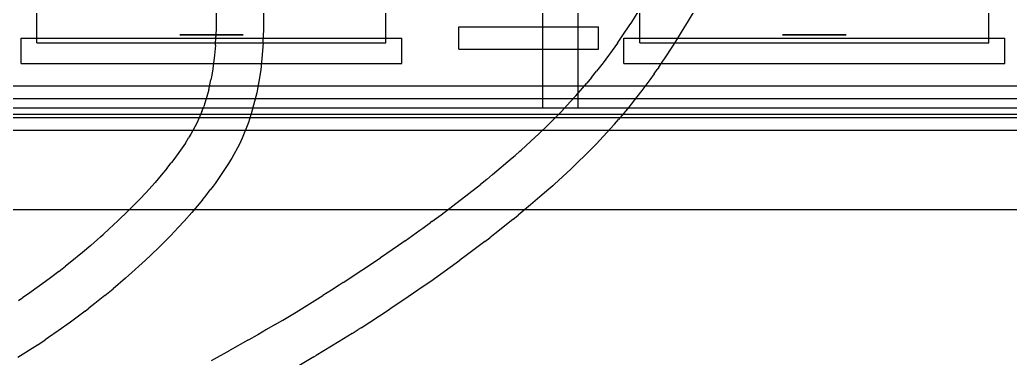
# Model space of a CAD drawing. Header units: millimetres. Extents: x -1175 to 655, y -895 to 720.
# Drawn here: x -193.14 to -158.81, y 22.44 to 34.15 of the extents above; entities that cross this region are included whole.
import ezdxf

# ---------------------------------------------------------------- set-up
doc = ezdxf.new("R2010")
doc.units = ezdxf.units.MM
doc.layers.add('HIDDEN', color=8, linetype='Continuous')
doc.layers.add('VISIBLE', color=7, linetype='Continuous')

msp = doc.modelspace()

# ---------------------------------------------------------------- linework, layer by layer
at = {"layer": 'HIDDEN'}
for points in [[(-175.016, 31.1), (-175.016, 56.4)], [(-175.016, 31.1), (-175.016, 56.4)], [(-175.016, 31.1), (-175.016, 56.4)], [(-173.784, 31.1), (-173.784, 56.4)], [(-173.784, 31.1), (-173.784, 56.4)], [(-173.784, 31.1), (-173.784, 56.4)], [(-192.55, 33.355), (-192.55, 54.805)], [(-192.55, 33.355), (-192.55, 54.805)], [(-180.45, 33.355), (-180.45, 54.805)], [(-180.45, 33.355), (-180.45, 54.805)], [(-171.65, 33.355), (-171.65, 54.805)], [(-171.65, 33.355), (-171.65, 54.805)], [(-159.55, 33.355), (-159.55, 54.805)], [(-159.55, 33.355), (-159.55, 54.805)], [(-177.92, 33.905), (-173.08, 33.905)], [(-177.92, 33.905), (-173.08, 33.905)], [(-177.92, 33.135), (-177.92, 33.905)], [(-177.92, 33.135), (-177.92, 33.905)], [(-173.08, 33.135), (-173.08, 33.905)], [(-173.08, 33.135), (-173.08, 33.905)], [(-193.1, 33.52), (-179.9, 33.52)], [(-193.1, 33.52), (-179.9, 33.52)], [(-193.1, 32.64), (-193.1, 33.52)], [(-193.1, 32.64), (-193.1, 33.52)], [(-192.55, 33.355), (-180.45, 33.355)], [(-192.55, 33.355), (-180.45, 33.355)], [(-187.6, 33.63), (-187.592, 33.63)], [(-187.592, 33.63), (-187.6, 33.63)], [(-187.592, 33.63), (-187.529, 33.63)], [(-187.529, 33.63), (-187.592, 33.63)], [(-187.529, 33.63), (-187.405, 33.63)], [(-187.405, 33.63), (-187.529, 33.63)], [(-187.405, 33.63), (-187.229, 33.63)], [(-187.229, 33.63), (-187.405, 33.63)], [(-187.229, 33.63), (-187.011, 33.63)], [(-187.011, 33.63), (-187.229, 33.63)], [(-187.011, 33.63), (-186.763, 33.63)], [(-186.763, 33.63), (-187.011, 33.63)], [(-186.763, 33.63), (-186.5, 33.63)], [(-186.5, 33.63), (-186.763, 33.63)], [(-186.237, 33.63), (-186.5, 33.63)], [(-186.5, 33.63), (-186.237, 33.63)], [(-185.989, 33.63), (-186.237, 33.63)], [(-186.237, 33.63), (-185.989, 33.63)], [(-185.771, 33.63), (-185.989, 33.63)], [(-185.989, 33.63), (-185.771, 33.63)], [(-185.595, 33.63), (-185.771, 33.63)], [(-185.771, 33.63), (-185.595, 33.63)], [(-185.471, 33.63), (-185.595, 33.63)], [(-185.595, 33.63), (-185.471, 33.63)], [(-185.408, 33.63), (-185.471, 33.63)], [(-185.471, 33.63), (-185.408, 33.63)], [(-185.4, 33.63), (-185.408, 33.63)], [(-185.408, 33.63), (-185.4, 33.63)], [(-179.9, 32.64), (-179.9, 33.52)], [(-179.9, 32.64), (-179.9, 33.52)], [(-172.2, 33.52), (-159, 33.52)], [(-172.2, 33.52), (-159, 33.52)], [(-172.2, 32.64), (-172.2, 33.52)], [(-172.2, 32.64), (-172.2, 33.52)], [(-171.65, 33.355), (-159.55, 33.355)], [(-171.65, 33.355), (-159.55, 33.355)], [(-166.7, 33.63), (-166.692, 33.63)], [(-166.692, 33.63), (-166.7, 33.63)], [(-166.692, 33.63), (-166.629, 33.63)], [(-166.629, 33.63), (-166.692, 33.63)], [(-166.629, 33.63), (-166.505, 33.63)], [(-166.505, 33.63), (-166.629, 33.63)], [(-166.505, 33.63), (-166.329, 33.63)], [(-166.329, 33.63), (-166.505, 33.63)], [(-166.329, 33.63), (-166.111, 33.63)], [(-166.111, 33.63), (-166.329, 33.63)], [(-166.111, 33.63), (-165.863, 33.63)], [(-165.863, 33.63), (-166.111, 33.63)], [(-165.863, 33.63), (-165.6, 33.63)], [(-165.6, 33.63), (-165.863, 33.63)], [(-165.337, 33.63), (-165.6, 33.63)], [(-165.6, 33.63), (-165.337, 33.63)], [(-165.089, 33.63), (-165.337, 33.63)], [(-165.337, 33.63), (-165.089, 33.63)], [(-164.871, 33.63), (-165.089, 33.63)], [(-165.089, 33.63), (-164.871, 33.63)], [(-164.695, 33.63), (-164.871, 33.63)], [(-164.871, 33.63), (-164.695, 33.63)], [(-164.571, 33.63), (-164.695, 33.63)], [(-164.695, 33.63), (-164.571, 33.63)], [(-164.508, 33.63), (-164.571, 33.63)], [(-164.571, 33.63), (-164.508, 33.63)], [(-164.5, 33.63), (-164.508, 33.63)], [(-164.508, 33.63), (-164.5, 33.63)], [(-159, 32.64), (-159, 33.52)], [(-159, 32.64), (-159, 33.52)], [(-177.92, 33.135), (-173.08, 33.135)], [(-177.92, 33.135), (-173.08, 33.135)], [(-193.1, 32.64), (-179.9, 32.64)], [(-193.1, 32.64), (-179.9, 32.64)], [(-172.2, 32.64), (-159, 32.64)], [(-172.2, 32.64), (-159, 32.64)], [(-317.4, 31.87), (-97.4, 31.87)], [(-317.4, 31.87), (-97.4, 31.87)], [(-317.4, 31.87), (-97.4, 31.87)], [(-186.564, 31.87), (-184.882, 31.87)], [(-175.016, 31.1), (-175.016, 31.87)], [(-173.784, 31.1), (-173.784, 31.87)], [(-173.562, 31.87), (-171.455, 31.87)], [(-317.4, 31.43), (-97.4, 31.43)], [(-317.4, 31.43), (-97.4, 31.43)], [(-317.4, 31.1), (-97.4, 31.1)], [(-317.4, 31.1), (-97.4, 31.1)], [(-317.4, 31.1), (-97.4, 31.1)], [(-317.4, 31.1), (-97.4, 31.1)], [(-175.016, 31.1), (-173.784, 31.1)], [(-175.016, 31.1), (-173.784, 31.1)], [(-175.016, 31.1), (-173.784, 31.1)], [(-175.016, 31.1), (-173.784, 31.1)], [(-317.4, 30.88), (-97.4, 30.88)], [(-317.4, 30.88), (-97.4, 30.88)], [(-317.4, 30.77), (-97.4, 30.77)], [(-317.4, 30.77), (-97.4, 30.77)], [(-317.4, 30.33), (-97.4, 30.33)], [(-317.4, 30.33), (-97.4, 30.33)], [(-317.4, 30.33), (-97.4, 30.33)], [(-187.139, 30.33), (-185.324, 30.33)], [(-175.018, 30.33), (-172.721, 30.33)], [(-317.4, 27.58), (-97.4, 27.58)], [(-189.343, 27.58), (-187.095, 27.58)], [(-178.305, 27.58), (-175.631, 27.58)]]:
    msp.add_lwpolyline(points, dxfattribs=at)
at = {"layer": 'VISIBLE'}
for points in [[(-175.016, 31.87), (-175.016, 55.63)], [(-173.784, 31.87), (-173.784, 55.63)], [(-169.958, 34.12), (-169.621, 34.695)], [(-186.343, 34.453), (-186.339, 34.074)], [(-184.697, 34.52), (-184.692, 34.018)], [(-171.93, 34.074), (-171.609, 34.58)], [(-186.339, 34.074), (-186.342, 33.793)], [(-184.692, 34.018), (-184.693, 33.906)], [(-172.019, 33.938), (-171.93, 34.074)], [(-170.202, 33.72), (-169.958, 34.12)], [(-186.345, 33.683), (-186.349, 33.569)], [(-186.342, 33.793), (-186.345, 33.683)], [(-184.693, 33.906), (-184.703, 33.502)], [(-172.427, 33.338), (-172.211, 33.65)], [(-172.211, 33.65), (-172.019, 33.938)], [(-170.399, 33.405), (-170.202, 33.72)], [(-186.365, 33.27), (-186.349, 33.569)], [(-184.71, 33.352), (-184.749, 32.813)], [(-184.71, 33.352), (-184.703, 33.502)], [(-172.427, 33.338), (-172.606, 33.087)], [(-170.526, 33.208), (-170.399, 33.405)], [(-186.365, 33.27), (-186.393, 32.925)], [(-172.606, 33.087), (-172.828, 32.786)], [(-170.989, 32.517), (-170.66, 33.003)], [(-170.66, 33.003), (-170.621, 33.063)], [(-170.621, 33.063), (-170.526, 33.208)], [(-186.393, 32.925), (-186.451, 32.458)], [(-184.749, 32.813), (-184.794, 32.416)], [(-172.923, 32.661), (-173.147, 32.373)], [(-172.828, 32.786), (-172.923, 32.661)], [(-186.451, 32.458), (-186.488, 32.237)], [(-184.794, 32.416), (-184.855, 32.014)], [(-173.323, 32.155), (-173.147, 32.373)], [(-171.152, 32.285), (-171.304, 32.073)], [(-171.152, 32.285), (-171.052, 32.427)], [(-170.989, 32.517), (-171.052, 32.427)], [(-186.597, 31.725), (-186.52, 32.068)], [(-186.488, 32.237), (-186.52, 32.068)], [(-184.855, 32.014), (-184.93, 31.624)], [(-173.866, 31.52), (-173.491, 31.952)], [(-173.323, 32.155), (-173.491, 31.952)], [(-171.304, 32.073), (-171.579, 31.703)], [(-204.088, 31.87), (-186.564, 31.87)], [(-186.597, 31.725), (-186.768, 31.153)], [(-184.93, 31.624), (-185.119, 30.896)], [(-184.882, 31.87), (-173.562, 31.87)], [(-171.579, 31.703), (-171.749, 31.482)], [(-171.455, 31.87), (-97.4, 31.87)], [(-174.049, 31.318), (-174.382, 30.964)], [(-173.866, 31.52), (-174.049, 31.318)], [(-171.749, 31.482), (-172.029, 31.131)], [(-186.835, 30.971), (-187.012, 30.567)], [(-186.835, 30.971), (-186.768, 31.153)], [(-174.514, 30.828), (-174.382, 30.964)], [(-172.21, 30.913), (-172.394, 30.697)], [(-172.138, 31), (-172.21, 30.913)], [(-172.029, 31.131), (-172.138, 31)], [(-187.012, 30.567), (-187.215, 30.188)], [(-185.22, 30.591), (-185.434, 30.055)], [(-185.179, 30.709), (-185.22, 30.591)], [(-185.119, 30.896), (-185.179, 30.709)], [(-174.861, 30.481), (-174.514, 30.828)], [(-172.531, 30.54), (-172.394, 30.697)], [(-203.802, 30.33), (-187.139, 30.33)], [(-185.324, 30.33), (-175.018, 30.33)], [(-175.105, 30.245), (-175.159, 30.194)], [(-175.105, 30.245), (-174.861, 30.481)], [(-172.918, 30.113), (-172.531, 30.54)], [(-172.721, 30.33), (-97.4, 30.33)], [(-187.403, 29.884), (-187.809, 29.311)], [(-187.403, 29.884), (-187.291, 30.061)], [(-187.215, 30.188), (-187.291, 30.061)], [(-185.434, 30.055), (-185.533, 29.843)], [(-175.275, 30.085), (-175.763, 29.639)], [(-175.275, 30.085), (-175.159, 30.194)], [(-173.156, 29.86), (-172.918, 30.113)], [(-185.533, 29.843), (-185.79, 29.363)], [(-175.971, 29.455), (-175.804, 29.602)], [(-175.804, 29.602), (-175.763, 29.639)], [(-173.548, 29.46), (-173.156, 29.86)], [(-187.907, 29.184), (-187.888, 29.209)], [(-187.809, 29.311), (-187.888, 29.209)], [(-185.836, 29.286), (-185.904, 29.173)], [(-185.79, 29.363), (-185.836, 29.286)], [(-176.754, 28.79), (-176.071, 29.367)], [(-176.071, 29.367), (-175.971, 29.455)], [(-173.957, 29.062), (-173.796, 29.217)], [(-173.796, 29.217), (-173.548, 29.46)], [(-188.05, 29.003), (-188.239, 28.774)], [(-188.05, 29.003), (-188.002, 29.063)], [(-188.002, 29.063), (-187.907, 29.184)], [(-185.904, 29.173), (-186.368, 28.489)], [(-174.608, 28.459), (-174.044, 28.979)], [(-174.044, 28.979), (-173.957, 29.062)], [(-188.456, 28.521), (-188.778, 28.165)], [(-188.239, 28.774), (-188.456, 28.521)], [(-176.952, 28.628), (-177.17, 28.453)], [(-176.952, 28.628), (-176.754, 28.79)], [(-188.778, 28.165), (-188.988, 27.942)], [(-186.697, 28.058), (-186.541, 28.259)], [(-186.541, 28.259), (-186.531, 28.272)], [(-186.444, 28.386), (-186.531, 28.272)], [(-186.368, 28.489), (-186.444, 28.386)], [(-178.54, 27.4), (-177.17, 28.453)], [(-174.799, 28.289), (-175.111, 28.017)], [(-174.666, 28.408), (-174.799, 28.289)], [(-174.666, 28.408), (-174.608, 28.459)], [(-189.25, 27.673), (-189.111, 27.815)], [(-189.111, 27.815), (-189.055, 27.873)], [(-188.988, 27.942), (-189.055, 27.873)], [(-186.806, 27.923), (-187.18, 27.478)], [(-186.806, 27.923), (-186.697, 28.058)], [(-175.111, 28.017), (-175.436, 27.741)], [(-203.198, 27.58), (-189.343, 27.58)], [(-189.376, 27.547), (-189.745, 27.189)], [(-189.25, 27.673), (-189.376, 27.547)], [(-187.18, 27.478), (-187.441, 27.185)], [(-187.095, 27.58), (-178.305, 27.58)], [(-175.436, 27.741), (-175.87, 27.382)], [(-175.631, 27.58), (-157.46, 27.58)], [(-189.745, 27.189), (-190.041, 26.912)], [(-187.441, 27.185), (-187.653, 26.955)], [(-179.175, 26.935), (-178.903, 27.133)], [(-178.862, 27.163), (-178.903, 27.133)], [(-178.862, 27.163), (-178.54, 27.4)], [(-176.051, 27.236), (-176.677, 26.742)], [(-176.051, 27.236), (-175.87, 27.382)], [(-190.041, 26.912), (-190.257, 26.717)], [(-187.907, 26.689), (-187.782, 26.819)], [(-187.653, 26.955), (-187.782, 26.819)], [(-179.787, 26.5), (-179.276, 26.863)], [(-179.276, 26.863), (-179.175, 26.935)], [(-190.449, 26.546), (-190.688, 26.339)], [(-190.449, 26.546), (-190.348, 26.636)], [(-190.348, 26.636), (-190.257, 26.717)], [(-188.306, 26.288), (-187.907, 26.689)], [(-179.787, 26.5), (-180.02, 26.336)], [(-177.024, 26.475), (-177.672, 25.991)], [(-177.024, 26.475), (-176.855, 26.605)], [(-176.677, 26.742), (-176.855, 26.605)], [(-190.976, 26.096), (-191.4, 25.75)], [(-190.688, 26.339), (-190.976, 26.096)], [(-188.306, 26.288), (-188.603, 26.001)], [(-180.02, 26.336), (-180.642, 25.909)], [(-188.789, 25.826), (-189.371, 25.301)], [(-188.603, 26.001), (-188.789, 25.826)], [(-181.935, 25.053), (-180.642, 25.909)], [(-178.899, 25.108), (-177.886, 25.833)], [(-177.672, 25.991), (-177.886, 25.833)], [(-191.797, 25.438), (-192.085, 25.219)], [(-191.797, 25.438), (-191.733, 25.487)], [(-191.733, 25.487), (-191.566, 25.617)], [(-191.4, 25.75), (-191.566, 25.617)], [(-192.257, 25.091), (-192.755, 24.732)], [(-192.085, 25.219), (-192.257, 25.091)], [(-189.482, 25.204), (-189.909, 24.841)], [(-189.482, 25.204), (-189.371, 25.301)], [(-179.163, 24.924), (-178.899, 25.108)], [(-192.755, 24.732), (-192.847, 24.667)], [(-190.193, 24.607), (-189.909, 24.841)], [(-182.34, 24.794), (-182.645, 24.601)], [(-182.078, 24.961), (-182.34, 24.794)], [(-181.935, 25.053), (-182.078, 24.961)], [(-179.677, 24.57), (-179.163, 24.924)], [(-193.189, 24.433), (-193.07, 24.514)], [(-193.07, 24.514), (-193.043, 24.532)], [(-192.847, 24.667), (-193.043, 24.532)], [(-190.193, 24.607), (-190.539, 24.33)], [(-183.567, 24.034), (-182.645, 24.601)], [(-180.28, 24.165), (-179.677, 24.57)], [(-190.875, 24.069), (-191.391, 23.683)], [(-190.875, 24.069), (-190.753, 24.163)], [(-190.539, 24.33), (-190.753, 24.163)], [(-181.315, 23.491), (-180.38, 24.099)], [(-180.38, 24.099), (-180.28, 24.165)], [(-184.297, 23.598), (-184.031, 23.755)], [(-184.031, 23.755), (-183.567, 24.034)], [(-191.818, 23.378), (-192.146, 23.151)], [(-191.391, 23.683), (-191.818, 23.378)], [(-184.594, 23.425), (-184.896, 23.25)], [(-184.297, 23.598), (-184.594, 23.425)], [(-181.625, 23.295), (-181.41, 23.431)], [(-181.315, 23.491), (-181.41, 23.431)], [(-192.522, 22.899), (-192.27, 23.067)], [(-192.146, 23.151), (-192.27, 23.067)], [(-185.234, 23.057), (-185.854, 22.709)], [(-185.234, 23.057), (-185.045, 23.165)], [(-184.896, 23.25), (-185.045, 23.165)], [(-182.071, 23.016), (-182.869, 22.529)], [(-181.625, 23.295), (-182.071, 23.016)], [(-192.535, 22.891), (-193.208, 22.463)], [(-192.535, 22.891), (-192.522, 22.899)], [(-186.501, 22.355), (-185.854, 22.709)], [(-182.95, 22.48), (-183.472, 22.17)], [(-182.95, 22.48), (-182.869, 22.529)]]:
    msp.add_lwpolyline(points, dxfattribs=at)

doc.saveas('drawing.dxf')
